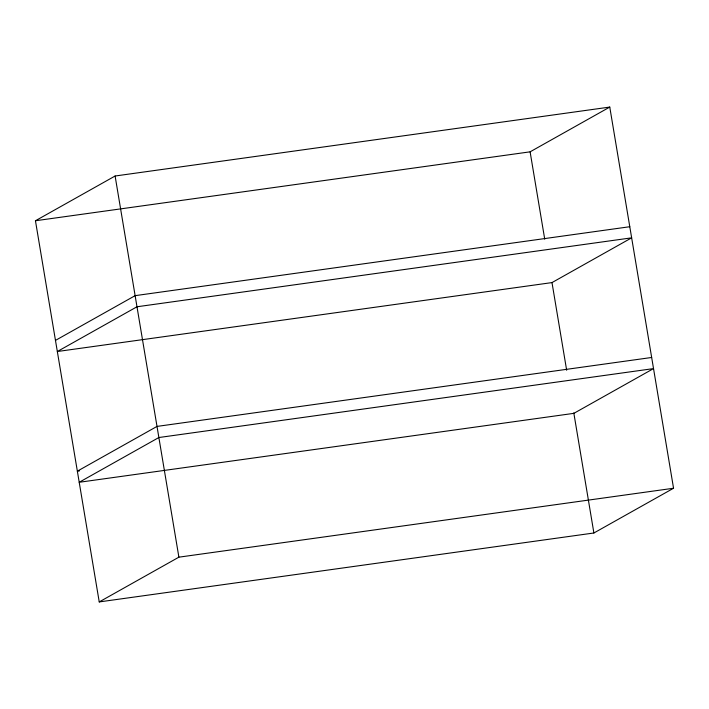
<?xml version="1.0" encoding="UTF-8"?>
<svg xmlns="http://www.w3.org/2000/svg" width="709" height="709" viewBox="0 0 709 709"><rect width="100%" height="100%" fill="white"/><g stroke="black" fill="none" stroke-linecap="round" stroke-linejoin="round"><path stroke-width="1.06" d="M35.45 220.756L115.106 176.009L609.767 107.077L673.55 488.244L593.894 532.991L99.233 601.923L35.45 220.756L530.11 151.832L609.767 107.077M55.47 340.4L135.127 295.653L629.787 226.72M99.233 601.923L178.89 557.168L673.55 488.244M651.668 357.478L157.008 426.41L77.352 471.166L79.55 470.856M530.11 151.832L544.734 239.199M552.045 282.891L566.659 370.258M573.794 412.86L593.894 532.991M115.106 176.009L178.89 557.168M136.988 306.767L57.332 351.522L551.992 282.59L631.648 237.834L136.988 306.767M158.869 437.524L79.213 482.28L573.873 413.347L653.53 368.6L158.869 437.524"/></g></svg>
